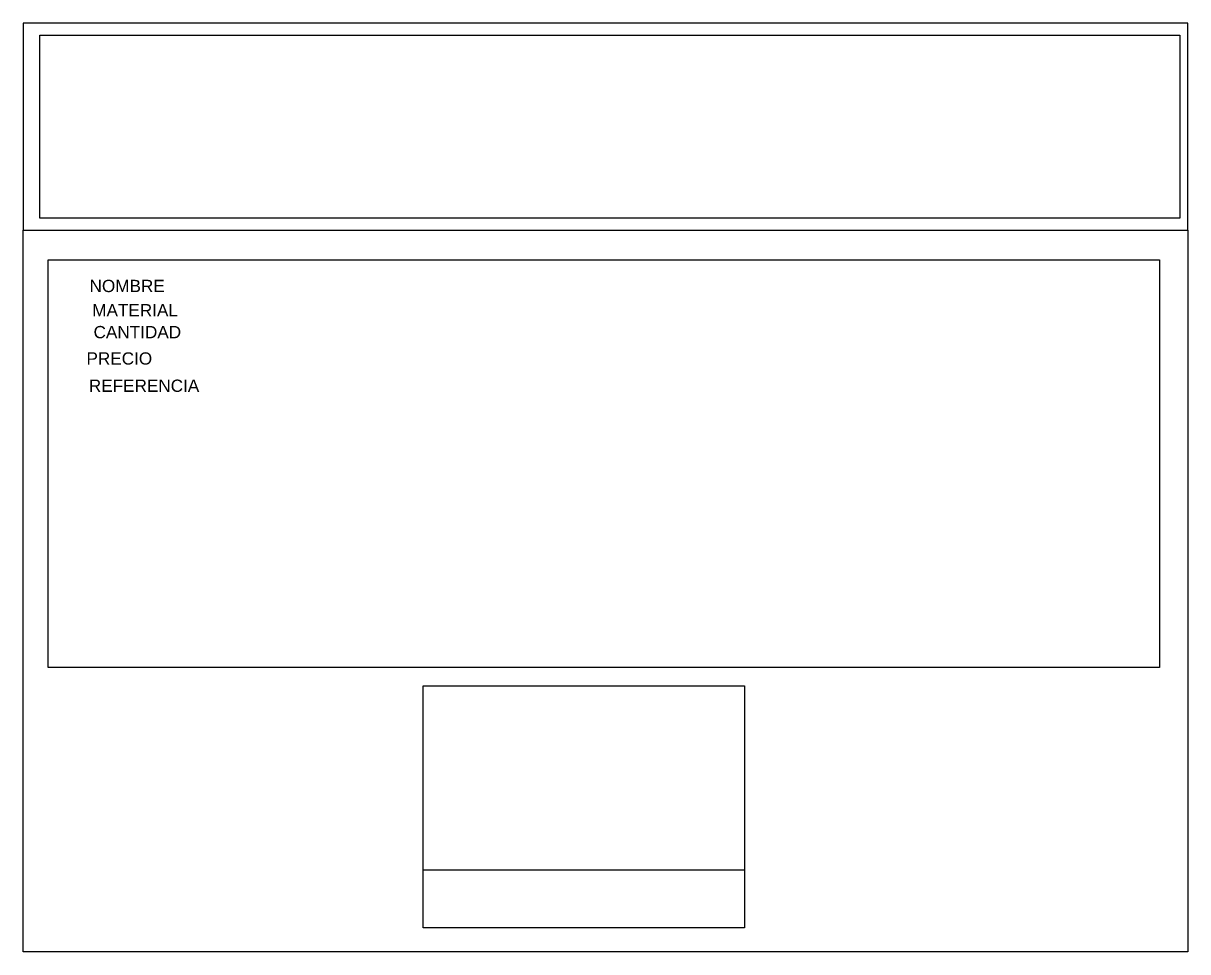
# Model space of a CAD drawing. Header units: centimetres. Extents: x 16.3 to 63.8, y 9.7 to 47.5.
import ezdxf

# ---------------------------------------------------------------- set-up
doc = ezdxf.new("R2010")
doc.units = ezdxf.units.CM
doc.styles.get("Standard").update_dxf_attribs({"font": 'arial.ttf'})

msp = doc.modelspace()

# ---------------------------------------------------------------- linework, layer by layer
for p, q in [((63.811, 47.529), (16.342, 47.529)), ((16.342, 47.529), (16.342, 39.097)), ((63.811, 39.097), (63.811, 47.529)), ((17.013, 47.039), (63.495, 47.039)), ((17.013, 39.58), (17.013, 47.039)), ((63.495, 47.039), (63.495, 39.58)), ((63.495, 39.58), (17.013, 39.58)), ((16.342, 39.097), (63.811, 39.097)), ((16.342, 9.678), (16.342, 39.097)), ((16.342, 39.097), (63.811, 39.097)), ((63.811, 39.097), (63.811, 9.678)), ((17.356, 37.891), (62.66, 37.891)), ((17.356, 21.268), (17.356, 37.891)), ((62.66, 37.891), (62.66, 21.268)), ((62.66, 21.268), (17.356, 21.268)), ((32.65, 20.513), (45.738, 20.513)), ((32.65, 10.651), (32.65, 20.513)), ((45.738, 20.513), (45.738, 10.651)), ((32.65, 13.011), (45.738, 13.011)), ((45.738, 10.651), (32.65, 10.651)), ((63.811, 9.678), (16.342, 9.678))]:
    msp.add_line(p, q)

# ---------------------------------------------------------------- texts
msp.add_attdef('NOMBRE', (19.044, 36.571), 'Portatil BL1 CAD', height=0.5)
for tag, p, s, flags in [('MATERIAL', (19.154, 35.58), 'PlasticoCAD', 1), ('CANTIDAD', (19.207, 34.689), '1', 3), ('PRECIO', (18.918, 33.614), '1300000', 9), ('REFERENCIA', (19.014, 32.503), 'Portatil BL1CADR', 5)]:
    msp.add_attdef(tag, p, s, height=0.5, dxfattribs=dict(flags=flags))

doc.saveas('drawing.dxf')
